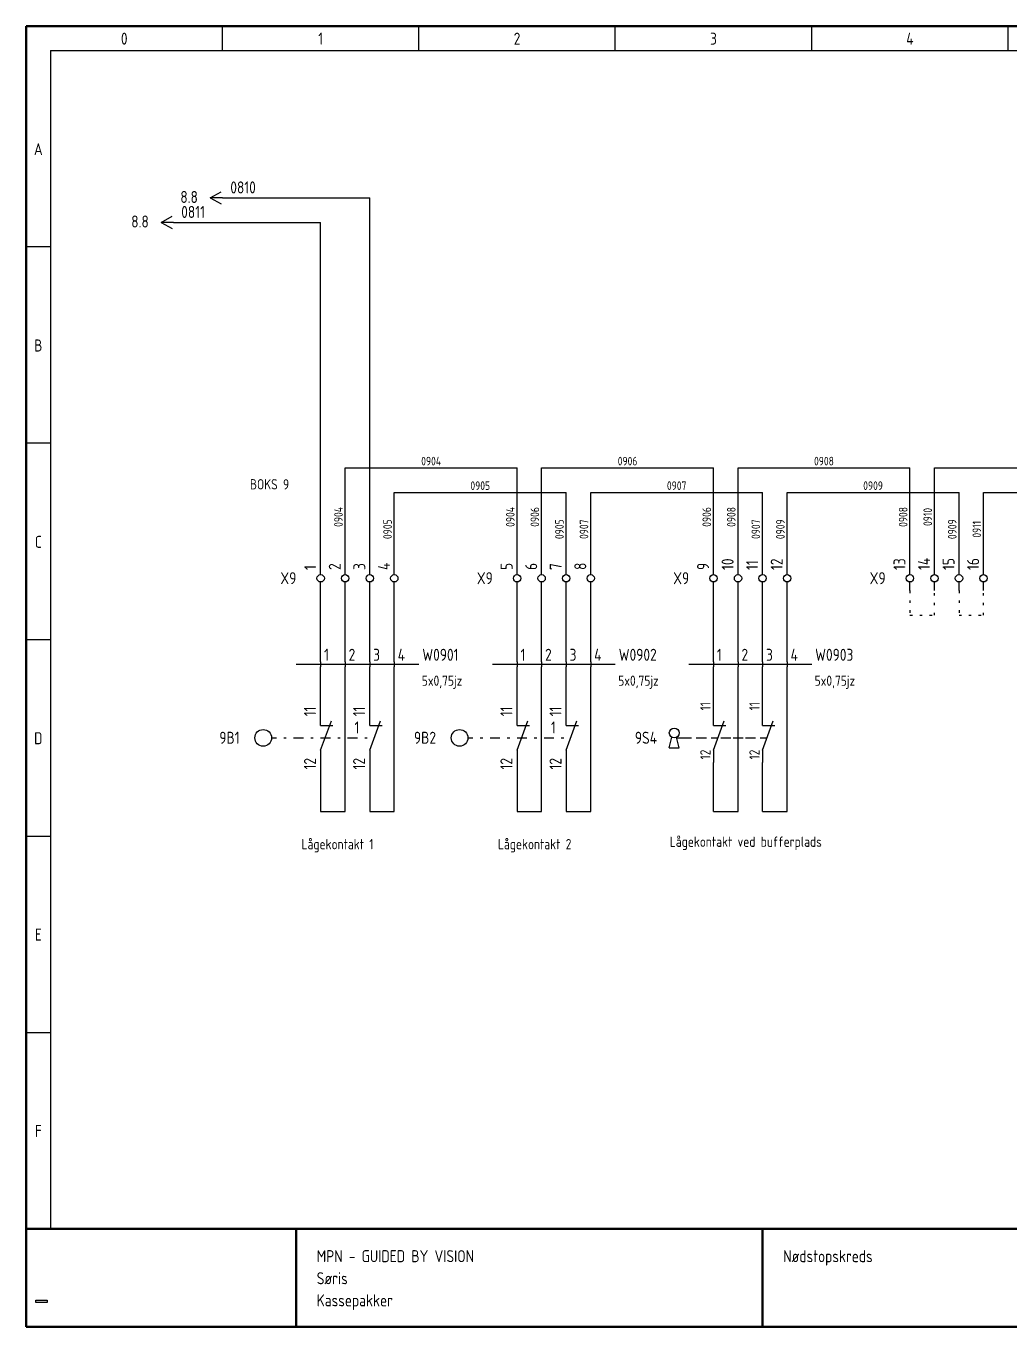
# Model space of a CAD drawing. Header units: millimetres. Extents: x 10 to 410, y 10 to 275.
# Drawn here: x 10 to 210.4, y 10 to 275 of the extents above; entities that cross this region are included whole.
import ezdxf
from ezdxf.enums import TextEntityAlignment as Align

# ---------------------------------------------------------------- set-up
doc = ezdxf.new("R2010")
doc.units = ezdxf.units.MM
for name, pattern in [('Caddy_Dashdot', [5.5, 0.5, -1.5, 2, -1.5]), ('Caddy_Dot', [2, 0.5, -1.5]), ('Caddy_Solid', [0])]:
    doc.linetypes.add(name, pattern=pattern)
doc.styles.add('Caddy_Vectorfont1p', font='isocp___.ttf', dxfattribs={"width": 0.9})
picture_1 = doc.add_image_def('image1.bmp', size_in_pixel=(51, 10))

# ---------------------------------------------------------------- blocks, each defined once
blk = doc.blocks.new('Blk1')
at = {"linetype": 'Caddy_Solid', "lineweight": 50}
for p, q in [((10, 10), (10, 275)), ((10, 275), (410, 275)), ((10, 30), (410, 30)), ((65, 30), (65, 10)), ((160, 30), (160, 10)), ((410, 10), (10, 10))]:
    blk.add_line(p, q, dxfattribs=at)
at = {"linetype": 'Caddy_Solid', "lineweight": 25}
for p, q in [((50, 270), (50, 275)), ((90, 270), (90, 275)), ((130, 270), (130, 275)), ((170, 270), (170, 275)), ((210, 270), (210, 275)), ((15, 270), (15, 30)), ((15, 270), (405, 270)), ((15, 230), (10, 230)), ((15, 190), (10, 190)), ((15, 150), (10, 150)), ((10, 110), (15, 110)), ((10, 70), (15, 70)), ((10, 30), (15, 30))]:
    blk.add_line(p, q, dxfattribs=at)
at = {"lineweight": 25, "style": 'Caddy_Vectorfont1p', "width": 0.9}
for s, p in [('0', (30, 271.2)), ('1', (70, 271.2)), ('2', (110, 271.2)), ('3', (150, 271.2)), ('4', (190, 271.2)), ('A', (12.5, 248.7)), ('B', (12.5, 208.7)), ('C', (12.5, 168.7)), ('D', (12.5, 128.7)), ('E', (12.5, 88.7)), ('F', (12.5, 48.7))]:
    blk.add_text(s, height=2.45, dxfattribs=at).set_placement(p, align=Align.CENTER)
for s, p in [('MPN - GUIDED BY VISION', (69.2, 23.2)), ('Nødstopskreds', (164.2, 23.2)), ('Søris', (69.2, 18.7)), ('Kassepakker', (69.2, 14.2))]:
    blk.add_text(s, height=2.45, dxfattribs=at).set_placement(p)
image = blk.add_image(picture_1, insert=(12, 15), size_in_units=(2.32, 0.484))
blk = doc.blocks.new('Blk2')
at = {"linetype": 'Caddy_Solid', "lineweight": 25}
for p, q in [((85, 163.25), (85, 165)), ((85, 160), (85, 161.75))]:
    blk.add_line(p, q, dxfattribs=at)
blk.add_circle((85, 162.5), 0.75, dxfattribs=at)
at = {"lineweight": 25, "style": 'Caddy_Vectorfont1p', "width": 0.9}
blk.add_attdef('$TAG160400', (84.1, 164.2), '', height=2.45, rotation=90, dxfattribs=at)
at = {"lineweight": 25, "style": 'Caddy_Vectorfont1p', "width": 0.9, "flags": 1}
blk.add_attdef('$TAG160410', (87.6, 164.2), '', height=2.45, rotation=90, dxfattribs=at)
for tag, p in [('$TAG140020', (80.05, 168.3)), ('$TAG140050', (80.05, 164.8)), ('$TAG160010', (80.05, 161.3)), ('$TAG160030', (80.05, 157.8)), ('$TAG160040', (80.05, 152.8))]:
    blk.add_attdef(tag, text='', height=2.45, dxfattribs=at).set_placement(p, align=Align.RIGHT)
blk = doc.blocks.new('Blk3')
at = {"linetype": 'Caddy_Solid', "lineweight": 25}
for p, q in [((80, 163.25), (80, 165)), ((80, 160), (80, 161.75))]:
    blk.add_line(p, q, dxfattribs=at)
blk.add_circle((80, 162.5), 0.75, dxfattribs=at)
at = {"lineweight": 25, "style": 'Caddy_Vectorfont1p', "width": 0.9}
blk.add_attdef('$TAG160400', (79.1, 164.2), '', height=2.45, rotation=90, dxfattribs=at)
at = {"lineweight": 25, "style": 'Caddy_Vectorfont1p', "width": 0.9, "flags": 1}
blk.add_attdef('$TAG160410', (82.6, 164.2), '', height=2.45, rotation=90, dxfattribs=at)
for tag, p in [('$TAG140020', (75.05, 168.3)), ('$TAG140050', (75.05, 164.8)), ('$TAG160010', (75.05, 161.3)), ('$TAG160030', (75.05, 157.8)), ('$TAG160040', (75.05, 152.8))]:
    blk.add_attdef(tag, text='', height=2.45, dxfattribs=at).set_placement(p, align=Align.RIGHT)
blk = doc.blocks.new('Blk4')
at = {"linetype": 'Caddy_Solid', "lineweight": 25}
for p, q in [((75, 163.25), (75, 165)), ((75, 160), (75, 161.75))]:
    blk.add_line(p, q, dxfattribs=at)
blk.add_circle((75, 162.5), 0.75, dxfattribs=at)
at = {"lineweight": 25, "style": 'Caddy_Vectorfont1p', "width": 0.9}
blk.add_attdef('$TAG160400', (74.1, 164.2), '', height=2.45, rotation=90, dxfattribs=at)
at = {"lineweight": 25, "style": 'Caddy_Vectorfont1p', "width": 0.9, "flags": 1}
blk.add_attdef('$TAG160410', (77.6, 164.2), '', height=2.45, rotation=90, dxfattribs=at)
for tag, p in [('$TAG140020', (70.05, 168.3)), ('$TAG140050', (70.05, 164.8)), ('$TAG160010', (70.05, 161.3)), ('$TAG160030', (70.05, 157.8)), ('$TAG160040', (70.05, 152.8))]:
    blk.add_attdef(tag, text='', height=2.45, dxfattribs=at).set_placement(p, align=Align.RIGHT)
blk = doc.blocks.new('Blk5')
at = {"linetype": 'Caddy_Solid', "lineweight": 25}
for p, q in [((70, 163.25), (70, 165)), ((70, 160), (70, 161.75))]:
    blk.add_line(p, q, dxfattribs=at)
blk.add_circle((70, 162.5), 0.75, dxfattribs=at)
at = {"lineweight": 25, "style": 'Caddy_Vectorfont1p', "width": 0.9}
blk.add_attdef('$TAG160400', (69.1, 164.2), '', height=2.45, rotation=90, dxfattribs=at)
at = {"lineweight": 25, "style": 'Caddy_Vectorfont1p', "width": 0.9, "flags": 1}
blk.add_attdef('$TAG160410', (72.6, 164.2), '', height=2.45, rotation=90, dxfattribs=at)
for tag, p in [('$TAG140020', (65.05, 168.3)), ('$TAG140050', (65.05, 164.8)), ('$TAG160030', (65.05, 157.8)), ('$TAG160040', (65.05, 152.8))]:
    blk.add_attdef(tag, text='', height=2.45, dxfattribs=at).set_placement(p, align=Align.RIGHT)
at = {"lineweight": 25, "style": 'Caddy_Vectorfont1p', "width": 0.9}
blk.add_attdef('$TAG160010', text='', height=2.45, dxfattribs=at).set_placement((65.05, 161.3), align=Align.RIGHT)
blk = doc.blocks.new('Blk6')
at = {"linetype": 'Caddy_Solid', "lineweight": 25}
for p, q in [((37.5, 235), (39.75, 236.25)), ((37.5, 235), (39.75, 233.75)), ((40, 235), (37.5, 235))]:
    blk.add_line(p, q, dxfattribs=at)
at = {"lineweight": 25, "style": 'Caddy_Vectorfont1p', "width": 0.9, "flags": 1}
for tag, p in [('$TAG140020', (41.6, 242.9)), ('$TAG140050', (41.6, 239.4))]:
    blk.add_attdef(tag, p, '', height=2.45, dxfattribs=at)
at = {"lineweight": 25, "style": 'Caddy_Vectorfont1p', "width": 0.9}
blk.add_attdef('$TAG160500', text='', height=2.45, dxfattribs=at).set_placement((35, 233.95), align=Align.RIGHT)
blk.add_attdef('$TAG160010', (41.6, 235.9), '', height=2.45, dxfattribs=at)
blk = doc.blocks.new('Blk7')
at = {"linetype": 'Caddy_Solid', "lineweight": 25}
for p, q in [((47.5, 240), (49.75, 241.25)), ((47.5, 240), (49.75, 238.75)), ((50, 240), (47.5, 240))]:
    blk.add_line(p, q, dxfattribs=at)
at = {"lineweight": 25, "style": 'Caddy_Vectorfont1p', "width": 0.9, "flags": 1}
for tag, p in [('$TAG140020', (51.6, 247.9)), ('$TAG140050', (51.6, 244.4))]:
    blk.add_attdef(tag, p, '', height=2.45, dxfattribs=at)
at = {"lineweight": 25, "style": 'Caddy_Vectorfont1p', "width": 0.9}
blk.add_attdef('$TAG160500', text='', height=2.45, dxfattribs=at).set_placement((45, 238.95), align=Align.RIGHT)
blk.add_attdef('$TAG160010', (51.6, 240.9), '', height=2.45, dxfattribs=at)
blk = doc.blocks.new('Blk9')
at = {"linetype": 'Caddy_Solid', "lineweight": 25}
for p, q in [((110, 132.5), (110, 135)), ((110, 127.5), (112.18, 133.5)), ((110, 132.5), (112.5, 132.5)), ((110, 127.5), (110, 125))]:
    blk.add_line(p, q, dxfattribs=at)
at = {"lineweight": 25, "style": 'Caddy_Vectorfont1p', "width": 0.9}
blk.add_attdef('$TAG175000_00', (109.05, 134.4), '', height=2.45, rotation=90, dxfattribs=at)
for tag, p in [('$TAG175000_01', (109.05, 125.9)), ('$TAG160500', (110.6, 116.74))]:
    blk.add_attdef(tag, text='', height=2.45, rotation=90, dxfattribs=at).set_placement(p, align=Align.RIGHT)
blk = doc.blocks.new('Blk10')
at = {"linetype": 'Caddy_Solid', "lineweight": 25}
for p, q in [((120, 132.5), (120, 135)), ((120, 127.5), (122.18, 133.5)), ((120, 132.5), (122.5, 132.5)), ((120, 127.5), (120, 125))]:
    blk.add_line(p, q, dxfattribs=at)
at = {"lineweight": 25, "style": 'Caddy_Vectorfont1p', "width": 0.9}
blk.add_attdef('$TAG175000_00', (119.05, 134.4), '', height=2.45, rotation=90, dxfattribs=at)
for tag, p in [('$TAG175000_01', (119.05, 125.9)), ('$TAG160500', (120.6, 116.74))]:
    blk.add_attdef(tag, text='', height=2.45, rotation=90, dxfattribs=at).set_placement(p, align=Align.RIGHT)
blk = doc.blocks.new('Blk8')
at = {"linetype": 'Caddy_Solid', "lineweight": 25}
blk.add_line((100, 130), (101, 130), dxfattribs=at)
at = {"linetype": 'Caddy_Dashdot', "lineweight": 25}
blk.add_line((102.5, 130), (120, 130), dxfattribs=at)
at = {"linetype": 'Caddy_Solid', "lineweight": 25}
blk.add_circle((98.3, 130), 1.7, dxfattribs=at)
ref = blk.add_blockref('Blk9', (0, 0, 1))
ref.add_attrib('$TAG175000_00', '11', (109.05, 134.4), dxfattribs={"lineweight": 25, "height": 2.45, "rotation": 90, "style": 'Caddy_Vectorfont1p', "width": 0.9})
ref.add_attrib('$TAG175000_01', '12', dxfattribs={"lineweight": 25, "height": 2.45, "rotation": 90, "style": 'Caddy_Vectorfont1p', "width": 0.9}).set_placement((109.05, 125.9), align=Align.RIGHT)
ref = blk.add_blockref('Blk10', (0, 0, 1))
ref.add_attrib('$TAG175000_00', '11', (119.05, 134.4), dxfattribs={"lineweight": 25, "height": 2.45, "rotation": 90, "style": 'Caddy_Vectorfont1p', "width": 0.9})
ref.add_attrib('$TAG175000_01', '12', dxfattribs={"lineweight": 25, "height": 2.45, "rotation": 90, "style": 'Caddy_Vectorfont1p', "width": 0.9}).set_placement((119.05, 125.9), align=Align.RIGHT)
at = {"lineweight": 25, "style": 'Caddy_Vectorfont1p', "width": 0.9}
blk.add_attdef('$TAG175000_00', (116.9, 130.9), '', height=2.45, dxfattribs=at)
for tag, p in [('$TAG160010', (93.5, 128.8)), ('$TAG160030', (113.5, 125.3))]:
    blk.add_attdef(tag, text='', height=2.45, dxfattribs=at).set_placement(p, align=Align.RIGHT)
at = {"lineweight": 25, "style": 'Caddy_Vectorfont1p', "width": 0.9, "flags": 1}
blk.add_attdef('$TAG160040', text='', height=2.45, dxfattribs=at).set_placement((113.5, 121.8), align=Align.RIGHT)
blk = doc.blocks.new('Blk11')
at = {"linetype": 'Caddy_Solid', "lineweight": 25}
for p, q in [((125, 163.25), (125, 165)), ((125, 160), (125, 161.75))]:
    blk.add_line(p, q, dxfattribs=at)
blk.add_circle((125, 162.5), 0.75, dxfattribs=at)
at = {"lineweight": 25, "style": 'Caddy_Vectorfont1p', "width": 0.9}
blk.add_attdef('$TAG160400', (124.1, 164.2), '', height=2.45, rotation=90, dxfattribs=at)
at = {"lineweight": 25, "style": 'Caddy_Vectorfont1p', "width": 0.9, "flags": 1}
blk.add_attdef('$TAG160410', (127.6, 164.2), '', height=2.45, rotation=90, dxfattribs=at)
for tag, p in [('$TAG140020', (120.05, 168.3)), ('$TAG140050', (120.05, 164.8)), ('$TAG160010', (120.05, 161.3)), ('$TAG160030', (120.05, 157.8)), ('$TAG160040', (120.05, 152.8))]:
    blk.add_attdef(tag, text='', height=2.45, dxfattribs=at).set_placement(p, align=Align.RIGHT)
blk = doc.blocks.new('Blk12')
at = {"linetype": 'Caddy_Solid', "lineweight": 25}
for p, q in [((120, 163.25), (120, 165)), ((120, 160), (120, 161.75))]:
    blk.add_line(p, q, dxfattribs=at)
blk.add_circle((120, 162.5), 0.75, dxfattribs=at)
at = {"lineweight": 25, "style": 'Caddy_Vectorfont1p', "width": 0.9}
blk.add_attdef('$TAG160400', (119.1, 164.2), '', height=2.45, rotation=90, dxfattribs=at)
at = {"lineweight": 25, "style": 'Caddy_Vectorfont1p', "width": 0.9, "flags": 1}
blk.add_attdef('$TAG160410', (122.6, 164.2), '', height=2.45, rotation=90, dxfattribs=at)
for tag, p in [('$TAG140020', (115.05, 168.3)), ('$TAG140050', (115.05, 164.8)), ('$TAG160010', (115.05, 161.3)), ('$TAG160030', (115.05, 157.8)), ('$TAG160040', (115.05, 152.8))]:
    blk.add_attdef(tag, text='', height=2.45, dxfattribs=at).set_placement(p, align=Align.RIGHT)
blk = doc.blocks.new('Blk13')
at = {"linetype": 'Caddy_Solid', "lineweight": 25}
for p, q in [((115, 163.25), (115, 165)), ((115, 160), (115, 161.75))]:
    blk.add_line(p, q, dxfattribs=at)
blk.add_circle((115, 162.5), 0.75, dxfattribs=at)
at = {"lineweight": 25, "style": 'Caddy_Vectorfont1p', "width": 0.9}
blk.add_attdef('$TAG160400', (114.1, 164.2), '', height=2.45, rotation=90, dxfattribs=at)
at = {"lineweight": 25, "style": 'Caddy_Vectorfont1p', "width": 0.9, "flags": 1}
blk.add_attdef('$TAG160410', (117.6, 164.2), '', height=2.45, rotation=90, dxfattribs=at)
for tag, p in [('$TAG140020', (110.05, 168.3)), ('$TAG140050', (110.05, 164.8)), ('$TAG160010', (110.05, 161.3)), ('$TAG160030', (110.05, 157.8)), ('$TAG160040', (110.05, 152.8))]:
    blk.add_attdef(tag, text='', height=2.45, dxfattribs=at).set_placement(p, align=Align.RIGHT)
blk = doc.blocks.new('Blk14')
at = {"linetype": 'Caddy_Solid', "lineweight": 25}
for p, q in [((110, 163.25), (110, 165)), ((110, 160), (110, 161.75))]:
    blk.add_line(p, q, dxfattribs=at)
blk.add_circle((110, 162.5), 0.75, dxfattribs=at)
at = {"lineweight": 25, "style": 'Caddy_Vectorfont1p', "width": 0.9}
blk.add_attdef('$TAG160400', (109.1, 164.2), '', height=2.45, rotation=90, dxfattribs=at)
at = {"lineweight": 25, "style": 'Caddy_Vectorfont1p', "width": 0.9, "flags": 1}
blk.add_attdef('$TAG160410', (112.6, 164.2), '', height=2.45, rotation=90, dxfattribs=at)
for tag, p in [('$TAG140020', (105.05, 168.3)), ('$TAG140050', (105.05, 164.8)), ('$TAG160030', (105.05, 157.8)), ('$TAG160040', (105.05, 152.8))]:
    blk.add_attdef(tag, text='', height=2.45, dxfattribs=at).set_placement(p, align=Align.RIGHT)
at = {"lineweight": 25, "style": 'Caddy_Vectorfont1p', "width": 0.9}
blk.add_attdef('$TAG160010', text='', height=2.45, dxfattribs=at).set_placement((105.05, 161.3), align=Align.RIGHT)
blk = doc.blocks.new('Blk15')
at = {"linetype": 'Caddy_Solid', "lineweight": 25}
for p, q in [((165, 163.25), (165, 165)), ((165, 160), (165, 161.75))]:
    blk.add_line(p, q, dxfattribs=at)
blk.add_circle((165, 162.5), 0.75, dxfattribs=at)
at = {"lineweight": 25, "style": 'Caddy_Vectorfont1p', "width": 0.9}
blk.add_attdef('$TAG160400', (164.1, 164.2), '', height=2.45, rotation=90, dxfattribs=at)
at = {"lineweight": 25, "style": 'Caddy_Vectorfont1p', "width": 0.9, "flags": 1}
blk.add_attdef('$TAG160410', (167.6, 164.2), '', height=2.45, rotation=90, dxfattribs=at)
for tag, p in [('$TAG140020', (160.05, 168.3)), ('$TAG140050', (160.05, 164.8)), ('$TAG160010', (160.05, 161.3)), ('$TAG160030', (160.05, 157.8)), ('$TAG160040', (160.05, 152.8))]:
    blk.add_attdef(tag, text='', height=2.45, dxfattribs=at).set_placement(p, align=Align.RIGHT)
blk = doc.blocks.new('Blk16')
at = {"linetype": 'Caddy_Solid', "lineweight": 25}
for p, q in [((160, 163.25), (160, 165)), ((160, 160), (160, 161.75))]:
    blk.add_line(p, q, dxfattribs=at)
blk.add_circle((160, 162.5), 0.75, dxfattribs=at)
at = {"lineweight": 25, "style": 'Caddy_Vectorfont1p', "width": 0.9}
blk.add_attdef('$TAG160400', (159.1, 164.2), '', height=2.45, rotation=90, dxfattribs=at)
at = {"lineweight": 25, "style": 'Caddy_Vectorfont1p', "width": 0.9, "flags": 1}
blk.add_attdef('$TAG160410', (162.6, 164.2), '', height=2.45, rotation=90, dxfattribs=at)
for tag, p in [('$TAG140020', (155.05, 168.3)), ('$TAG140050', (155.05, 164.8)), ('$TAG160010', (155.05, 161.3)), ('$TAG160030', (155.05, 157.8)), ('$TAG160040', (155.05, 152.8))]:
    blk.add_attdef(tag, text='', height=2.45, dxfattribs=at).set_placement(p, align=Align.RIGHT)
blk = doc.blocks.new('Blk17')
at = {"linetype": 'Caddy_Solid', "lineweight": 25}
for p, q in [((155, 163.25), (155, 165)), ((155, 160), (155, 161.75))]:
    blk.add_line(p, q, dxfattribs=at)
blk.add_circle((155, 162.5), 0.75, dxfattribs=at)
at = {"lineweight": 25, "style": 'Caddy_Vectorfont1p', "width": 0.9}
blk.add_attdef('$TAG160400', (154.1, 164.2), '', height=2.45, rotation=90, dxfattribs=at)
at = {"lineweight": 25, "style": 'Caddy_Vectorfont1p', "width": 0.9, "flags": 1}
blk.add_attdef('$TAG160410', (157.6, 164.2), '', height=2.45, rotation=90, dxfattribs=at)
for tag, p in [('$TAG140020', (150.05, 168.3)), ('$TAG140050', (150.05, 164.8)), ('$TAG160010', (150.05, 161.3)), ('$TAG160030', (150.05, 157.8)), ('$TAG160040', (150.05, 152.8))]:
    blk.add_attdef(tag, text='', height=2.45, dxfattribs=at).set_placement(p, align=Align.RIGHT)
blk = doc.blocks.new('Blk18')
at = {"linetype": 'Caddy_Solid', "lineweight": 25}
for p, q in [((150, 163.25), (150, 165)), ((150, 160), (150, 161.75))]:
    blk.add_line(p, q, dxfattribs=at)
blk.add_circle((150, 162.5), 0.75, dxfattribs=at)
at = {"lineweight": 25, "style": 'Caddy_Vectorfont1p', "width": 0.9}
blk.add_attdef('$TAG160400', (149.1, 164.2), '', height=2.45, rotation=90, dxfattribs=at)
at = {"lineweight": 25, "style": 'Caddy_Vectorfont1p', "width": 0.9, "flags": 1}
blk.add_attdef('$TAG160410', (152.6, 164.2), '', height=2.45, rotation=90, dxfattribs=at)
for tag, p in [('$TAG140020', (145.05, 168.3)), ('$TAG140050', (145.05, 164.8)), ('$TAG160030', (145.05, 157.8)), ('$TAG160040', (145.05, 152.8))]:
    blk.add_attdef(tag, text='', height=2.45, dxfattribs=at).set_placement(p, align=Align.RIGHT)
at = {"lineweight": 25, "style": 'Caddy_Vectorfont1p', "width": 0.9}
blk.add_attdef('$TAG160010', text='', height=2.45, dxfattribs=at).set_placement((145.05, 161.3), align=Align.RIGHT)
blk = doc.blocks.new('Blk19')
at = {"linetype": 'Caddy_Solid', "lineweight": 25}
for p, q in [((205, 163.25), (205, 165)), ((205, 160), (205, 161.75))]:
    blk.add_line(p, q, dxfattribs=at)
blk.add_circle((205, 162.5), 0.75, dxfattribs=at)
at = {"lineweight": 25, "style": 'Caddy_Vectorfont1p', "width": 0.9}
blk.add_attdef('$TAG160400', (204.1, 164.2), '', height=2.45, rotation=90, dxfattribs=at)
at = {"lineweight": 25, "style": 'Caddy_Vectorfont1p', "width": 0.9, "flags": 1}
blk.add_attdef('$TAG160410', (207.6, 164.2), '', height=2.45, rotation=90, dxfattribs=at)
for tag, p in [('$TAG140020', (200.05, 168.3)), ('$TAG140050', (200.05, 164.8)), ('$TAG160010', (200.05, 161.3)), ('$TAG160030', (200.05, 157.8)), ('$TAG160040', (200.05, 152.8))]:
    blk.add_attdef(tag, text='', height=2.45, dxfattribs=at).set_placement(p, align=Align.RIGHT)
blk = doc.blocks.new('Blk20')
at = {"linetype": 'Caddy_Solid', "lineweight": 25}
for p, q in [((200, 163.25), (200, 165)), ((200, 160), (200, 161.75))]:
    blk.add_line(p, q, dxfattribs=at)
blk.add_circle((200, 162.5), 0.75, dxfattribs=at)
at = {"lineweight": 25, "style": 'Caddy_Vectorfont1p', "width": 0.9}
blk.add_attdef('$TAG160400', (199.1, 164.2), '', height=2.45, rotation=90, dxfattribs=at)
at = {"lineweight": 25, "style": 'Caddy_Vectorfont1p', "width": 0.9, "flags": 1}
blk.add_attdef('$TAG160410', (202.6, 164.2), '', height=2.45, rotation=90, dxfattribs=at)
for tag, p in [('$TAG140020', (195.05, 168.3)), ('$TAG140050', (195.05, 164.8)), ('$TAG160010', (195.05, 161.3)), ('$TAG160030', (195.05, 157.8)), ('$TAG160040', (195.05, 152.8))]:
    blk.add_attdef(tag, text='', height=2.45, dxfattribs=at).set_placement(p, align=Align.RIGHT)
blk = doc.blocks.new('Blk21')
at = {"linetype": 'Caddy_Solid', "lineweight": 25}
for p, q in [((195, 163.25), (195, 165)), ((195, 160), (195, 161.75))]:
    blk.add_line(p, q, dxfattribs=at)
blk.add_circle((195, 162.5), 0.75, dxfattribs=at)
at = {"lineweight": 25, "style": 'Caddy_Vectorfont1p', "width": 0.9}
blk.add_attdef('$TAG160400', (194.1, 164.2), '', height=2.45, rotation=90, dxfattribs=at)
at = {"lineweight": 25, "style": 'Caddy_Vectorfont1p', "width": 0.9, "flags": 1}
blk.add_attdef('$TAG160410', (197.6, 164.2), '', height=2.45, rotation=90, dxfattribs=at)
for tag, p in [('$TAG140020', (190.05, 168.3)), ('$TAG140050', (190.05, 164.8)), ('$TAG160010', (190.05, 161.3)), ('$TAG160030', (190.05, 157.8)), ('$TAG160040', (190.05, 152.8))]:
    blk.add_attdef(tag, text='', height=2.45, dxfattribs=at).set_placement(p, align=Align.RIGHT)
blk = doc.blocks.new('Blk22')
at = {"linetype": 'Caddy_Solid', "lineweight": 25}
for p, q in [((190, 163.25), (190, 165)), ((190, 160), (190, 161.75))]:
    blk.add_line(p, q, dxfattribs=at)
blk.add_circle((190, 162.5), 0.75, dxfattribs=at)
at = {"lineweight": 25, "style": 'Caddy_Vectorfont1p', "width": 0.9}
blk.add_attdef('$TAG160400', (189.1, 164.2), '', height=2.45, rotation=90, dxfattribs=at)
at = {"lineweight": 25, "style": 'Caddy_Vectorfont1p', "width": 0.9, "flags": 1}
blk.add_attdef('$TAG160410', (192.6, 164.2), '', height=2.45, rotation=90, dxfattribs=at)
for tag, p in [('$TAG140020', (185.05, 168.3)), ('$TAG140050', (185.05, 164.8)), ('$TAG160030', (185.05, 157.8)), ('$TAG160040', (185.05, 152.8))]:
    blk.add_attdef(tag, text='', height=2.45, dxfattribs=at).set_placement(p, align=Align.RIGHT)
at = {"lineweight": 25, "style": 'Caddy_Vectorfont1p', "width": 0.9}
blk.add_attdef('$TAG160010', text='', height=2.45, dxfattribs=at).set_placement((185.05, 161.3), align=Align.RIGHT)
blk = doc.blocks.new('Blk29')
at = {"linetype": 'Caddy_Solid', "lineweight": 25}
for p, q in [((150, 132.5), (150, 135)), ((150, 127.5), (152.18, 133.5)), ((150, 132.5), (152.5, 132.5)), ((160, 132.5), (160, 135)), ((160, 127.5), (162.18, 133.5)), ((160, 132.5), (162.5, 132.5)), ((141, 128), (141.53, 130.12)), ((143, 128), (142.47, 130.12)), ((142.5, 130), (144.5, 130)), ((143.5, 130), (145.5, 130)), ((146.5, 130), (148.56, 130)), ((149.5, 130), (150.91, 130)), ((151.5, 130), (153.56, 130)), ((154, 130), (156.06, 130)), ((156.5, 130), (158.56, 130)), ((156.5, 130), (158.56, 130)), ((159.5, 130), (160.91, 130)), ((141, 128), (143, 128)), ((150, 127.5), (150, 125)), ((160, 127.5), (160, 125))]:
    blk.add_line(p, q, dxfattribs=at)
blk.add_circle((142, 131), 1, dxfattribs=at)
at = {"lineweight": 25, "style": 'Caddy_Vectorfont1p', "width": 0.9}
for s, p in [('11', (149.4, 135.6)), ('11', (159.4, 135.6)), ('12', (149.4, 125.6)), ('12', (159.4, 125.6))]:
    blk.add_text(s, height=2.1, rotation=90, dxfattribs=at).set_placement(p)
blk.add_text('9S4', height=2.45, dxfattribs=at).set_placement((138.5, 128.8), align=Align.RIGHT)
for p in [(149.05, 134.4), (159.05, 134.4)]:
    blk.add_attdef('$TAG175000_00', p, '', height=2.45, rotation=90, dxfattribs=at)
for p in [(149.05, 125.9), (159.05, 125.9)]:
    blk.add_attdef('$TAG175000_01', text='', height=2.45, rotation=90, dxfattribs=at).set_placement(p, align=Align.RIGHT)
blk = doc.blocks.new('Blk31')
at = {"linetype": 'Caddy_Solid', "lineweight": 25}
for p, q in [((70, 132.5), (70, 135)), ((70, 127.5), (72.18, 133.5)), ((70, 132.5), (72.5, 132.5)), ((70, 127.5), (70, 125))]:
    blk.add_line(p, q, dxfattribs=at)
at = {"lineweight": 25, "style": 'Caddy_Vectorfont1p', "width": 0.9}
blk.add_attdef('$TAG175000_00', (69.05, 134.4), '', height=2.45, rotation=90, dxfattribs=at)
for tag, p in [('$TAG175000_01', (69.05, 125.9)), ('$TAG160500', (70.6, 116.74))]:
    blk.add_attdef(tag, text='', height=2.45, rotation=90, dxfattribs=at).set_placement(p, align=Align.RIGHT)
blk = doc.blocks.new('Blk32')
at = {"linetype": 'Caddy_Solid', "lineweight": 25}
for p, q in [((80, 132.5), (80, 135)), ((80, 127.5), (82.18, 133.5)), ((80, 132.5), (82.5, 132.5)), ((80, 127.5), (80, 125))]:
    blk.add_line(p, q, dxfattribs=at)
at = {"lineweight": 25, "style": 'Caddy_Vectorfont1p', "width": 0.9}
blk.add_attdef('$TAG175000_00', (79.05, 134.4), '', height=2.45, rotation=90, dxfattribs=at)
for tag, p in [('$TAG175000_01', (79.05, 125.9)), ('$TAG160500', (80.6, 116.74))]:
    blk.add_attdef(tag, text='', height=2.45, rotation=90, dxfattribs=at).set_placement(p, align=Align.RIGHT)
blk = doc.blocks.new('Blk30')
at = {"linetype": 'Caddy_Solid', "lineweight": 25}
blk.add_line((60, 130), (61, 130), dxfattribs=at)
at = {"linetype": 'Caddy_Dashdot', "lineweight": 25}
blk.add_line((62.5, 130), (80, 130), dxfattribs=at)
at = {"linetype": 'Caddy_Solid', "lineweight": 25}
blk.add_circle((58.3, 130), 1.7, dxfattribs=at)
ref = blk.add_blockref('Blk31', (0, 0, 1))
ref.add_attrib('$TAG175000_00', '11', (69.05, 134.4), dxfattribs={"lineweight": 25, "height": 2.45, "rotation": 90, "style": 'Caddy_Vectorfont1p', "width": 0.9})
ref.add_attrib('$TAG175000_01', '12', dxfattribs={"lineweight": 25, "height": 2.45, "rotation": 90, "style": 'Caddy_Vectorfont1p', "width": 0.9}).set_placement((69.05, 125.9), align=Align.RIGHT)
ref = blk.add_blockref('Blk32', (0, 0, 1))
ref.add_attrib('$TAG175000_00', '11', (79.05, 134.4), dxfattribs={"lineweight": 25, "height": 2.45, "rotation": 90, "style": 'Caddy_Vectorfont1p', "width": 0.9})
ref.add_attrib('$TAG175000_01', '12', dxfattribs={"lineweight": 25, "height": 2.45, "rotation": 90, "style": 'Caddy_Vectorfont1p', "width": 0.9}).set_placement((79.05, 125.9), align=Align.RIGHT)
at = {"lineweight": 25, "style": 'Caddy_Vectorfont1p', "width": 0.9}
blk.add_attdef('$TAG175000_00', (76.9, 130.9), '', height=2.45, dxfattribs=at)
for tag, p in [('$TAG160010', (53.5, 128.8)), ('$TAG160030', (73.5, 125.3))]:
    blk.add_attdef(tag, text='', height=2.45, dxfattribs=at).set_placement(p, align=Align.RIGHT)
at = {"lineweight": 25, "style": 'Caddy_Vectorfont1p', "width": 0.9, "flags": 1}
blk.add_attdef('$TAG160040', text='', height=2.45, dxfattribs=at).set_placement((73.5, 121.8), align=Align.RIGHT)
blk = doc.blocks.new('Blk33')
at = {"linetype": 'Caddy_Solid', "lineweight": 25}
blk.add_line((70, 145.5), (70, 144.5), dxfattribs=at)
at = {"lineweight": 25, "style": 'Caddy_Vectorfont1p', "width": 0.9}
blk.add_attdef('$TAG160210', (70.7, 145.7), '', height=2.45, dxfattribs=at)
at = {"lineweight": 25, "style": 'Caddy_Vectorfont1p', "width": 0.9, "flags": 1}
for tag, p in [('$TAG160010', (90.7, 145.7)), ('$TAG160220', (70.7, 140.7)), ('$TAG160030', (90.7, 140.7)), ('$TAG160230', (70.7, 135.7)), ('$TAG160200', (90.7, 135.7)), ('$TAG160040', (90.7, 130.7)), ('$TAG160101', (90.7, 125.7))]:
    blk.add_attdef(tag, p, '', height=2.45, dxfattribs=at)
blk = doc.blocks.new('Blk34')
at = {"linetype": 'Caddy_Solid', "lineweight": 25}
blk.add_line((75, 145.5), (75, 144.5), dxfattribs=at)
at = {"lineweight": 25, "style": 'Caddy_Vectorfont1p', "width": 0.9}
blk.add_attdef('$TAG160210', (75.7, 145.7), '', height=2.45, dxfattribs=at)
at = {"lineweight": 25, "style": 'Caddy_Vectorfont1p', "width": 0.9, "flags": 1}
for tag, p in [('$TAG160010', (90.7, 145.7)), ('$TAG160220', (75.7, 140.7)), ('$TAG160030', (90.7, 140.7)), ('$TAG160230', (75.7, 135.7)), ('$TAG160200', (90.7, 135.7)), ('$TAG160040', (90.7, 130.7)), ('$TAG160101', (90.7, 125.7))]:
    blk.add_attdef(tag, p, '', height=2.45, dxfattribs=at)
blk = doc.blocks.new('Blk35')
at = {"linetype": 'Caddy_Solid', "lineweight": 25}
blk.add_line((80, 145.5), (80, 144.5), dxfattribs=at)
at = {"lineweight": 25, "style": 'Caddy_Vectorfont1p', "width": 0.9}
blk.add_attdef('$TAG160210', (80.7, 145.7), '', height=2.45, dxfattribs=at)
at = {"lineweight": 25, "style": 'Caddy_Vectorfont1p', "width": 0.9, "flags": 1}
for tag, p in [('$TAG160010', (90.7, 145.7)), ('$TAG160220', (80.7, 140.7)), ('$TAG160030', (90.7, 140.7)), ('$TAG160230', (80.7, 135.7)), ('$TAG160200', (90.7, 135.7)), ('$TAG160040', (90.7, 130.7)), ('$TAG160101', (90.7, 125.7))]:
    blk.add_attdef(tag, p, '', height=2.45, dxfattribs=at)
blk = doc.blocks.new('Blk36')
at = {"linetype": 'Caddy_Solid', "lineweight": 25}
blk.add_line((85, 145.5), (85, 144.5), dxfattribs=at)
at = {"lineweight": 25, "style": 'Caddy_Vectorfont1p', "width": 0.9}
for tag, p in [('$TAG160210', (85.7, 145.7)), ('$TAG160010', (90.7, 145.7)), ('$TAG160030', (90.7, 140.7)), ('$TAG160200', (90.7, 135.7))]:
    blk.add_attdef(tag, p, '', height=2.45, dxfattribs=at)
at = {"lineweight": 25, "style": 'Caddy_Vectorfont1p', "width": 0.9, "flags": 1}
for tag, p in [('$TAG160220', (85.7, 140.7)), ('$TAG160230', (85.7, 135.7)), ('$TAG160040', (90.7, 130.7)), ('$TAG160101', (90.7, 125.7))]:
    blk.add_attdef(tag, p, '', height=2.45, dxfattribs=at)
blk = doc.blocks.new('Blk37')
at = {"linetype": 'Caddy_Solid', "lineweight": 25}
blk.add_line((110, 145.5), (110, 144.5), dxfattribs=at)
at = {"lineweight": 25, "style": 'Caddy_Vectorfont1p', "width": 0.9}
blk.add_attdef('$TAG160210', (110.7, 145.7), '', height=2.45, dxfattribs=at)
at = {"lineweight": 25, "style": 'Caddy_Vectorfont1p', "width": 0.9, "flags": 1}
for tag, p in [('$TAG160010', (130.7, 145.7)), ('$TAG160220', (110.7, 140.7)), ('$TAG160030', (130.7, 140.7)), ('$TAG160230', (110.7, 135.7)), ('$TAG160200', (130.7, 135.7)), ('$TAG160040', (130.7, 130.7)), ('$TAG160101', (130.7, 125.7))]:
    blk.add_attdef(tag, p, '', height=2.45, dxfattribs=at)
blk = doc.blocks.new('Blk38')
at = {"linetype": 'Caddy_Solid', "lineweight": 25}
blk.add_line((115, 145.5), (115, 144.5), dxfattribs=at)
at = {"lineweight": 25, "style": 'Caddy_Vectorfont1p', "width": 0.9}
blk.add_attdef('$TAG160210', (115.7, 145.7), '', height=2.45, dxfattribs=at)
at = {"lineweight": 25, "style": 'Caddy_Vectorfont1p', "width": 0.9, "flags": 1}
for tag, p in [('$TAG160010', (130.7, 145.7)), ('$TAG160220', (115.7, 140.7)), ('$TAG160030', (130.7, 140.7)), ('$TAG160230', (115.7, 135.7)), ('$TAG160200', (130.7, 135.7)), ('$TAG160040', (130.7, 130.7)), ('$TAG160101', (130.7, 125.7))]:
    blk.add_attdef(tag, p, '', height=2.45, dxfattribs=at)
blk = doc.blocks.new('Blk39')
at = {"linetype": 'Caddy_Solid', "lineweight": 25}
blk.add_line((120, 145.5), (120, 144.5), dxfattribs=at)
at = {"lineweight": 25, "style": 'Caddy_Vectorfont1p', "width": 0.9}
blk.add_attdef('$TAG160210', (120.7, 145.7), '', height=2.45, dxfattribs=at)
at = {"lineweight": 25, "style": 'Caddy_Vectorfont1p', "width": 0.9, "flags": 1}
for tag, p in [('$TAG160010', (130.7, 145.7)), ('$TAG160220', (120.7, 140.7)), ('$TAG160030', (130.7, 140.7)), ('$TAG160230', (120.7, 135.7)), ('$TAG160200', (130.7, 135.7)), ('$TAG160040', (130.7, 130.7)), ('$TAG160101', (130.7, 125.7))]:
    blk.add_attdef(tag, p, '', height=2.45, dxfattribs=at)
blk = doc.blocks.new('Blk40')
at = {"linetype": 'Caddy_Solid', "lineweight": 25}
blk.add_line((125, 145.5), (125, 144.5), dxfattribs=at)
at = {"lineweight": 25, "style": 'Caddy_Vectorfont1p', "width": 0.9}
for tag, p in [('$TAG160210', (125.7, 145.7)), ('$TAG160010', (130.7, 145.7)), ('$TAG160030', (130.7, 140.7)), ('$TAG160200', (130.7, 135.7))]:
    blk.add_attdef(tag, p, '', height=2.45, dxfattribs=at)
at = {"lineweight": 25, "style": 'Caddy_Vectorfont1p', "width": 0.9, "flags": 1}
for tag, p in [('$TAG160220', (125.7, 140.7)), ('$TAG160230', (125.7, 135.7)), ('$TAG160040', (130.7, 130.7)), ('$TAG160101', (130.7, 125.7))]:
    blk.add_attdef(tag, p, '', height=2.45, dxfattribs=at)
blk = doc.blocks.new('Blk41')
at = {"linetype": 'Caddy_Solid', "lineweight": 25}
blk.add_line((150, 145.5), (150, 144.5), dxfattribs=at)
at = {"lineweight": 25, "style": 'Caddy_Vectorfont1p', "width": 0.9}
blk.add_attdef('$TAG160210', (150.7, 145.7), '', height=2.45, dxfattribs=at)
at = {"lineweight": 25, "style": 'Caddy_Vectorfont1p', "width": 0.9, "flags": 1}
for tag, p in [('$TAG160010', (170.7, 145.7)), ('$TAG160220', (150.7, 140.7)), ('$TAG160030', (170.7, 140.7)), ('$TAG160230', (150.7, 135.7)), ('$TAG160200', (170.7, 135.7)), ('$TAG160040', (170.7, 130.7)), ('$TAG160101', (170.7, 125.7))]:
    blk.add_attdef(tag, p, '', height=2.45, dxfattribs=at)
blk = doc.blocks.new('Blk42')
at = {"linetype": 'Caddy_Solid', "lineweight": 25}
blk.add_line((155, 145.5), (155, 144.5), dxfattribs=at)
at = {"lineweight": 25, "style": 'Caddy_Vectorfont1p', "width": 0.9}
blk.add_attdef('$TAG160210', (155.7, 145.7), '', height=2.45, dxfattribs=at)
at = {"lineweight": 25, "style": 'Caddy_Vectorfont1p', "width": 0.9, "flags": 1}
for tag, p in [('$TAG160010', (170.7, 145.7)), ('$TAG160220', (155.7, 140.7)), ('$TAG160030', (170.7, 140.7)), ('$TAG160230', (155.7, 135.7)), ('$TAG160200', (170.7, 135.7)), ('$TAG160040', (170.7, 130.7)), ('$TAG160101', (170.7, 125.7))]:
    blk.add_attdef(tag, p, '', height=2.45, dxfattribs=at)
blk = doc.blocks.new('Blk43')
at = {"linetype": 'Caddy_Solid', "lineweight": 25}
blk.add_line((160, 145.5), (160, 144.5), dxfattribs=at)
at = {"lineweight": 25, "style": 'Caddy_Vectorfont1p', "width": 0.9}
blk.add_attdef('$TAG160210', (160.7, 145.7), '', height=2.45, dxfattribs=at)
at = {"lineweight": 25, "style": 'Caddy_Vectorfont1p', "width": 0.9, "flags": 1}
for tag, p in [('$TAG160010', (170.7, 145.7)), ('$TAG160220', (160.7, 140.7)), ('$TAG160030', (170.7, 140.7)), ('$TAG160230', (160.7, 135.7)), ('$TAG160200', (170.7, 135.7)), ('$TAG160040', (170.7, 130.7)), ('$TAG160101', (170.7, 125.7))]:
    blk.add_attdef(tag, p, '', height=2.45, dxfattribs=at)
blk = doc.blocks.new('Blk44')
at = {"linetype": 'Caddy_Solid', "lineweight": 25}
blk.add_line((165, 145.5), (165, 144.5), dxfattribs=at)
at = {"lineweight": 25, "style": 'Caddy_Vectorfont1p', "width": 0.9}
for tag, p in [('$TAG160210', (165.7, 145.7)), ('$TAG160010', (170.7, 145.7)), ('$TAG160030', (170.7, 140.7)), ('$TAG160200', (170.7, 135.7))]:
    blk.add_attdef(tag, p, '', height=2.45, dxfattribs=at)
at = {"lineweight": 25, "style": 'Caddy_Vectorfont1p', "width": 0.9, "flags": 1}
for tag, p in [('$TAG160220', (165.7, 140.7)), ('$TAG160230', (165.7, 135.7)), ('$TAG160040', (170.7, 130.7)), ('$TAG160101', (170.7, 125.7))]:
    blk.add_attdef(tag, p, '', height=2.45, dxfattribs=at)

msp = doc.modelspace()

# ---------------------------------------------------------------- linework, layer by layer
at = {"linetype": 'Caddy_Solid', "lineweight": 25}
for p, q in [((50, 240), (80, 240)), ((80, 165), (80, 240)), ((40, 235), (70, 235)), ((70, 165), (70, 235)), ((75, 185), (110, 185)), ((75, 165), (75, 185)), ((110, 165), (110, 185)), ((115, 185), (150, 185)), ((115, 165), (115, 185)), ((150, 165), (150, 185)), ((155, 185), (190, 185)), ((155, 165), (155, 185)), ((190, 165), (190, 185)), ((195, 185), (230, 185)), ((195, 165), (195, 185)), ((85, 180), (120, 180)), ((85, 165), (85, 180)), ((120, 165), (120, 180)), ((125, 180), (160, 180)), ((125, 165), (125, 180)), ((160, 165), (160, 180)), ((165, 180), (200, 180)), ((165, 165), (165, 180)), ((200, 165), (200, 180)), ((205, 180), (240, 180)), ((205, 165), (205, 180)), ((70, 145.5), (70, 160)), ((75, 145.5), (75, 160)), ((80, 145.5), (80, 160)), ((85, 145.5), (85, 160)), ((110, 145.5), (110, 160)), ((115, 145.5), (115, 160)), ((120, 145.5), (120, 160)), ((125, 145.5), (125, 160)), ((150, 145.5), (150, 160)), ((155, 145.5), (155, 160)), ((160, 145.5), (160, 160)), ((165, 145.5), (165, 160)), ((65, 145), (90, 145)), ((70, 135), (70, 144.5)), ((75, 115), (75, 144.5)), ((80, 135), (80, 144.5)), ((85, 115), (85, 144.5)), ((105, 145), (130, 145)), ((110, 135), (110, 144.5)), ((115, 115), (115, 144.5)), ((120, 135), (120, 144.5)), ((125, 115), (125, 144.5)), ((145, 145), (170, 145)), ((150, 135), (150, 144.5)), ((155, 115), (155, 144.5)), ((160, 135), (160, 144.5)), ((165, 115), (165, 144.5)), ((70, 125), (70, 115)), ((80, 125), (80, 115)), ((110, 125), (110, 115)), ((120, 125), (120, 115)), ((150, 115), (150, 125)), ((160, 115), (160, 125)), ((70, 115), (75, 115)), ((80, 115), (85, 115)), ((110, 115), (115, 115)), ((120, 115), (125, 115)), ((150, 115), (155, 115)), ((160, 115), (165, 115))]:
    msp.add_line(p, q, dxfattribs=at)
at = {"linetype": 'Caddy_Dot', "lineweight": 25}
for p, q in [((190, 160), (190, 155)), ((195, 155), (195, 160)), ((200, 160), (200, 155)), ((205, 155), (205, 160)), ((190, 155), (195, 155)), ((200, 155), (205, 155))]:
    msp.add_line(p, q, dxfattribs=at)

# ---------------------------------------------------------------- block references
for name in ['Blk1', 'Blk29']:
    msp.add_blockref(name, (0, 0, 1))
ref = msp.add_blockref('Blk7', (0, 0, 1))
ref.add_attrib('$TAG160010', '0810', (51.6, 240.9), dxfattribs={"lineweight": 25, "height": 2.45, "style": 'Caddy_Vectorfont1p', "width": 0.9})
ref.add_attrib('$TAG160500', '8.8', dxfattribs={"lineweight": 25, "height": 2.45, "style": 'Caddy_Vectorfont1p', "width": 0.9}).set_placement((45, 238.95), align=Align.RIGHT)
ref = msp.add_blockref('Blk6', (0, 0, 1))
ref.add_attrib('$TAG160010', '0811', (41.6, 235.9), dxfattribs={"lineweight": 25, "height": 2.45, "style": 'Caddy_Vectorfont1p', "width": 0.9})
ref.add_attrib('$TAG160500', '8.8', dxfattribs={"lineweight": 25, "height": 2.45, "style": 'Caddy_Vectorfont1p', "width": 0.9}).set_placement((35, 233.95), align=Align.RIGHT)
ref = msp.add_blockref('Blk5', (0, 0, 1))
ref.add_attrib('$TAG160010', 'X9', dxfattribs={"lineweight": 25, "height": 2.45, "style": 'Caddy_Vectorfont1p', "width": 0.9}).set_placement((65.05, 161.3), align=Align.RIGHT)
ref.add_attrib('$TAG160400', '1', (69.1, 164.2), dxfattribs={"lineweight": 25, "height": 2.45, "rotation": 90, "style": 'Caddy_Vectorfont1p', "width": 0.9})
ref = msp.add_blockref('Blk4', (0, 0, 1))
ref.add_attrib('$TAG160400', '2', (74.1, 164.2), dxfattribs={"lineweight": 25, "height": 2.45, "rotation": 90, "style": 'Caddy_Vectorfont1p', "width": 0.9})
ref = msp.add_blockref('Blk3', (0, 0, 1))
ref.add_attrib('$TAG160400', '3', (79.1, 164.2), dxfattribs={"lineweight": 25, "height": 2.45, "rotation": 90, "style": 'Caddy_Vectorfont1p', "width": 0.9})
ref = msp.add_blockref('Blk2', (0, 0, 1))
ref.add_attrib('$TAG160400', '4', (84.1, 164.2), dxfattribs={"lineweight": 25, "height": 2.45, "rotation": 90, "style": 'Caddy_Vectorfont1p', "width": 0.9})
ref = msp.add_blockref('Blk14', (0, 0, 1))
ref.add_attrib('$TAG160010', 'X9', dxfattribs={"lineweight": 25, "height": 2.45, "style": 'Caddy_Vectorfont1p', "width": 0.9}).set_placement((105.05, 161.3), align=Align.RIGHT)
ref.add_attrib('$TAG160400', '5', (109.1, 164.2), dxfattribs={"lineweight": 25, "height": 2.45, "rotation": 90, "style": 'Caddy_Vectorfont1p', "width": 0.9})
ref = msp.add_blockref('Blk13', (0, 0, 1))
ref.add_attrib('$TAG160400', '6', (114.1, 164.2), dxfattribs={"lineweight": 25, "height": 2.45, "rotation": 90, "style": 'Caddy_Vectorfont1p', "width": 0.9})
ref = msp.add_blockref('Blk12', (0, 0, 1))
ref.add_attrib('$TAG160400', '7', (119.1, 164.2), dxfattribs={"lineweight": 25, "height": 2.45, "rotation": 90, "style": 'Caddy_Vectorfont1p', "width": 0.9})
ref = msp.add_blockref('Blk11', (0, 0, 1))
ref.add_attrib('$TAG160400', '8', (124.1, 164.2), dxfattribs={"lineweight": 25, "height": 2.45, "rotation": 90, "style": 'Caddy_Vectorfont1p', "width": 0.9})
ref = msp.add_blockref('Blk18', (0, 0, 1))
ref.add_attrib('$TAG160010', 'X9', dxfattribs={"lineweight": 25, "height": 2.45, "style": 'Caddy_Vectorfont1p', "width": 0.9}).set_placement((145.05, 161.3), align=Align.RIGHT)
ref.add_attrib('$TAG160400', '9', (149.1, 164.2), dxfattribs={"lineweight": 25, "height": 2.45, "rotation": 90, "style": 'Caddy_Vectorfont1p', "width": 0.9})
ref = msp.add_blockref('Blk17', (0, 0, 1))
ref.add_attrib('$TAG160400', '10', (154.1, 164.2), dxfattribs={"lineweight": 25, "height": 2.45, "rotation": 90, "style": 'Caddy_Vectorfont1p', "width": 0.9})
ref = msp.add_blockref('Blk16', (0, 0, 1))
ref.add_attrib('$TAG160400', '11', (159.1, 164.2), dxfattribs={"lineweight": 25, "height": 2.45, "rotation": 90, "style": 'Caddy_Vectorfont1p', "width": 0.9})
ref = msp.add_blockref('Blk15', (0, 0, 1))
ref.add_attrib('$TAG160400', '12', (164.1, 164.2), dxfattribs={"lineweight": 25, "height": 2.45, "rotation": 90, "style": 'Caddy_Vectorfont1p', "width": 0.9})
ref = msp.add_blockref('Blk22', (0, 0, 1))
ref.add_attrib('$TAG160010', 'X9', dxfattribs={"lineweight": 25, "height": 2.45, "style": 'Caddy_Vectorfont1p', "width": 0.9}).set_placement((185.05, 161.3), align=Align.RIGHT)
ref.add_attrib('$TAG160400', '13', (189.1, 164.2), dxfattribs={"lineweight": 25, "height": 2.45, "rotation": 90, "style": 'Caddy_Vectorfont1p', "width": 0.9})
ref = msp.add_blockref('Blk21', (0, 0, 1))
ref.add_attrib('$TAG160400', '14', (194.1, 164.2), dxfattribs={"lineweight": 25, "height": 2.45, "rotation": 90, "style": 'Caddy_Vectorfont1p', "width": 0.9})
ref = msp.add_blockref('Blk20', (0, 0, 1))
ref.add_attrib('$TAG160400', '15', (199.1, 164.2), dxfattribs={"lineweight": 25, "height": 2.45, "rotation": 90, "style": 'Caddy_Vectorfont1p', "width": 0.9})
ref = msp.add_blockref('Blk19', (0, 0, 1))
ref.add_attrib('$TAG160400', '16', (204.1, 164.2), dxfattribs={"lineweight": 25, "height": 2.45, "rotation": 90, "style": 'Caddy_Vectorfont1p', "width": 0.9})
ref = msp.add_blockref('Blk33', (0, 0, 1))
ref.add_attrib('$TAG160210', '1', (70.7, 145.7), dxfattribs={"lineweight": 25, "height": 2.45, "style": 'Caddy_Vectorfont1p', "width": 0.9})
ref = msp.add_blockref('Blk34', (0, 0, 1))
ref.add_attrib('$TAG160210', '2', (75.7, 145.7), dxfattribs={"lineweight": 25, "height": 2.45, "style": 'Caddy_Vectorfont1p', "width": 0.9})
ref = msp.add_blockref('Blk35', (0, 0, 1))
ref.add_attrib('$TAG160210', '3', (80.7, 145.7), dxfattribs={"lineweight": 25, "height": 2.45, "style": 'Caddy_Vectorfont1p', "width": 0.9})
ref = msp.add_blockref('Blk36', (0, 0, 1))
ref.add_attrib('$TAG160010', 'W0901', (90.7, 145.7), dxfattribs={"lineweight": 25, "height": 2.45, "style": 'Caddy_Vectorfont1p', "width": 0.9})
ref.add_attrib('$TAG160210', '4', (85.7, 145.7), dxfattribs={"lineweight": 25, "height": 2.45, "style": 'Caddy_Vectorfont1p', "width": 0.9})
ref = msp.add_blockref('Blk37', (0, 0, 1))
ref.add_attrib('$TAG160210', '1', (110.7, 145.7), dxfattribs={"lineweight": 25, "height": 2.45, "style": 'Caddy_Vectorfont1p', "width": 0.9})
ref = msp.add_blockref('Blk38', (0, 0, 1))
ref.add_attrib('$TAG160210', '2', (115.7, 145.7), dxfattribs={"lineweight": 25, "height": 2.45, "style": 'Caddy_Vectorfont1p', "width": 0.9})
ref = msp.add_blockref('Blk39', (0, 0, 1))
ref.add_attrib('$TAG160210', '3', (120.7, 145.7), dxfattribs={"lineweight": 25, "height": 2.45, "style": 'Caddy_Vectorfont1p', "width": 0.9})
ref = msp.add_blockref('Blk40', (0, 0, 1))
ref.add_attrib('$TAG160010', 'W0902', (130.7, 145.7), dxfattribs={"lineweight": 25, "height": 2.45, "style": 'Caddy_Vectorfont1p', "width": 0.9})
ref.add_attrib('$TAG160210', '4', (125.7, 145.7), dxfattribs={"lineweight": 25, "height": 2.45, "style": 'Caddy_Vectorfont1p', "width": 0.9})
ref = msp.add_blockref('Blk41', (0, 0, 1))
ref.add_attrib('$TAG160210', '1', (150.7, 145.7), dxfattribs={"lineweight": 25, "height": 2.45, "style": 'Caddy_Vectorfont1p', "width": 0.9})
ref = msp.add_blockref('Blk42', (0, 0, 1))
ref.add_attrib('$TAG160210', '2', (155.7, 145.7), dxfattribs={"lineweight": 25, "height": 2.45, "style": 'Caddy_Vectorfont1p', "width": 0.9})
ref = msp.add_blockref('Blk43', (0, 0, 1))
ref.add_attrib('$TAG160210', '3', (160.7, 145.7), dxfattribs={"lineweight": 25, "height": 2.45, "style": 'Caddy_Vectorfont1p', "width": 0.9})
ref = msp.add_blockref('Blk44', (0, 0, 1))
ref.add_attrib('$TAG160010', 'W0903', (170.7, 145.7), dxfattribs={"lineweight": 25, "height": 2.45, "style": 'Caddy_Vectorfont1p', "width": 0.9})
ref.add_attrib('$TAG160210', '4', (165.7, 145.7), dxfattribs={"lineweight": 25, "height": 2.45, "style": 'Caddy_Vectorfont1p', "width": 0.9})
ref = msp.add_blockref('Blk30', (0, 0, 1))
ref.add_attrib('$TAG160010', '9B1', dxfattribs={"lineweight": 25, "height": 2.45, "style": 'Caddy_Vectorfont1p', "width": 0.9}).set_placement((53.5, 128.8), align=Align.RIGHT)
ref.add_attrib('$TAG175000_00', '1', (76.9, 130.9), dxfattribs={"lineweight": 25, "height": 2.45, "style": 'Caddy_Vectorfont1p', "width": 0.9})
ref = msp.add_blockref('Blk8', (0, 0, 1))
ref.add_attrib('$TAG160010', '9B2', dxfattribs={"lineweight": 25, "height": 2.45, "style": 'Caddy_Vectorfont1p', "width": 0.9}).set_placement((93.5, 128.8), align=Align.RIGHT)
ref.add_attrib('$TAG175000_00', '1', (116.9, 130.9), dxfattribs={"lineweight": 25, "height": 2.45, "style": 'Caddy_Vectorfont1p', "width": 0.9})

# ---------------------------------------------------------------- texts
at = {"lineweight": 25, "style": 'Caddy_Vectorfont1p', "width": 0.9}
for s, p in [('0904', (92.5, 185.5)), ('0906', (132.5, 185.5)), ('0908', (172.5, 185.5)), ('0905', (102.5, 180.5)), ('0907', (142.5, 180.5)), ('0909', (182.5, 180.5))]:
    msp.add_text(s, height=1.75, dxfattribs=at).set_placement(p, align=Align.CENTER)
for s, p in [('BOKS 9', (55.6, 180.6)), ('5x0,75jz', (90.6, 140.6)), ('5x0,75jz', (130.6, 140.6)), ('5x0,75jz', (170.6, 140.6)), ('Lågekontakt 1', (66.1, 107.3)), ('Lågekontakt 2', (106.1, 107.3)), ('Lågekontakt ved bufferplads', (141.1, 107.8))]:
    msp.add_text(s, height=2.1, dxfattribs=at).set_placement(p)
for s, p in [('0904', (74.5, 175)), ('0904', (109.5, 175)), ('0906', (114.5, 175)), ('0906', (149.5, 175)), ('0908', (154.5, 175)), ('0908', (189.5, 175)), ('0910', (194.5, 175)), ('0905', (84.5, 172.5)), ('0905', (119.5, 172.5)), ('0907', (124.5, 172.5)), ('0907', (159.5, 172.5)), ('0909', (164.5, 172.5)), ('0909', (199.5, 172.5)), ('0911', (204.5, 172.5))]:
    msp.add_text(s, height=1.75, rotation=90, dxfattribs=at).set_placement(p, align=Align.CENTER)

doc.saveas('drawing.dxf')
